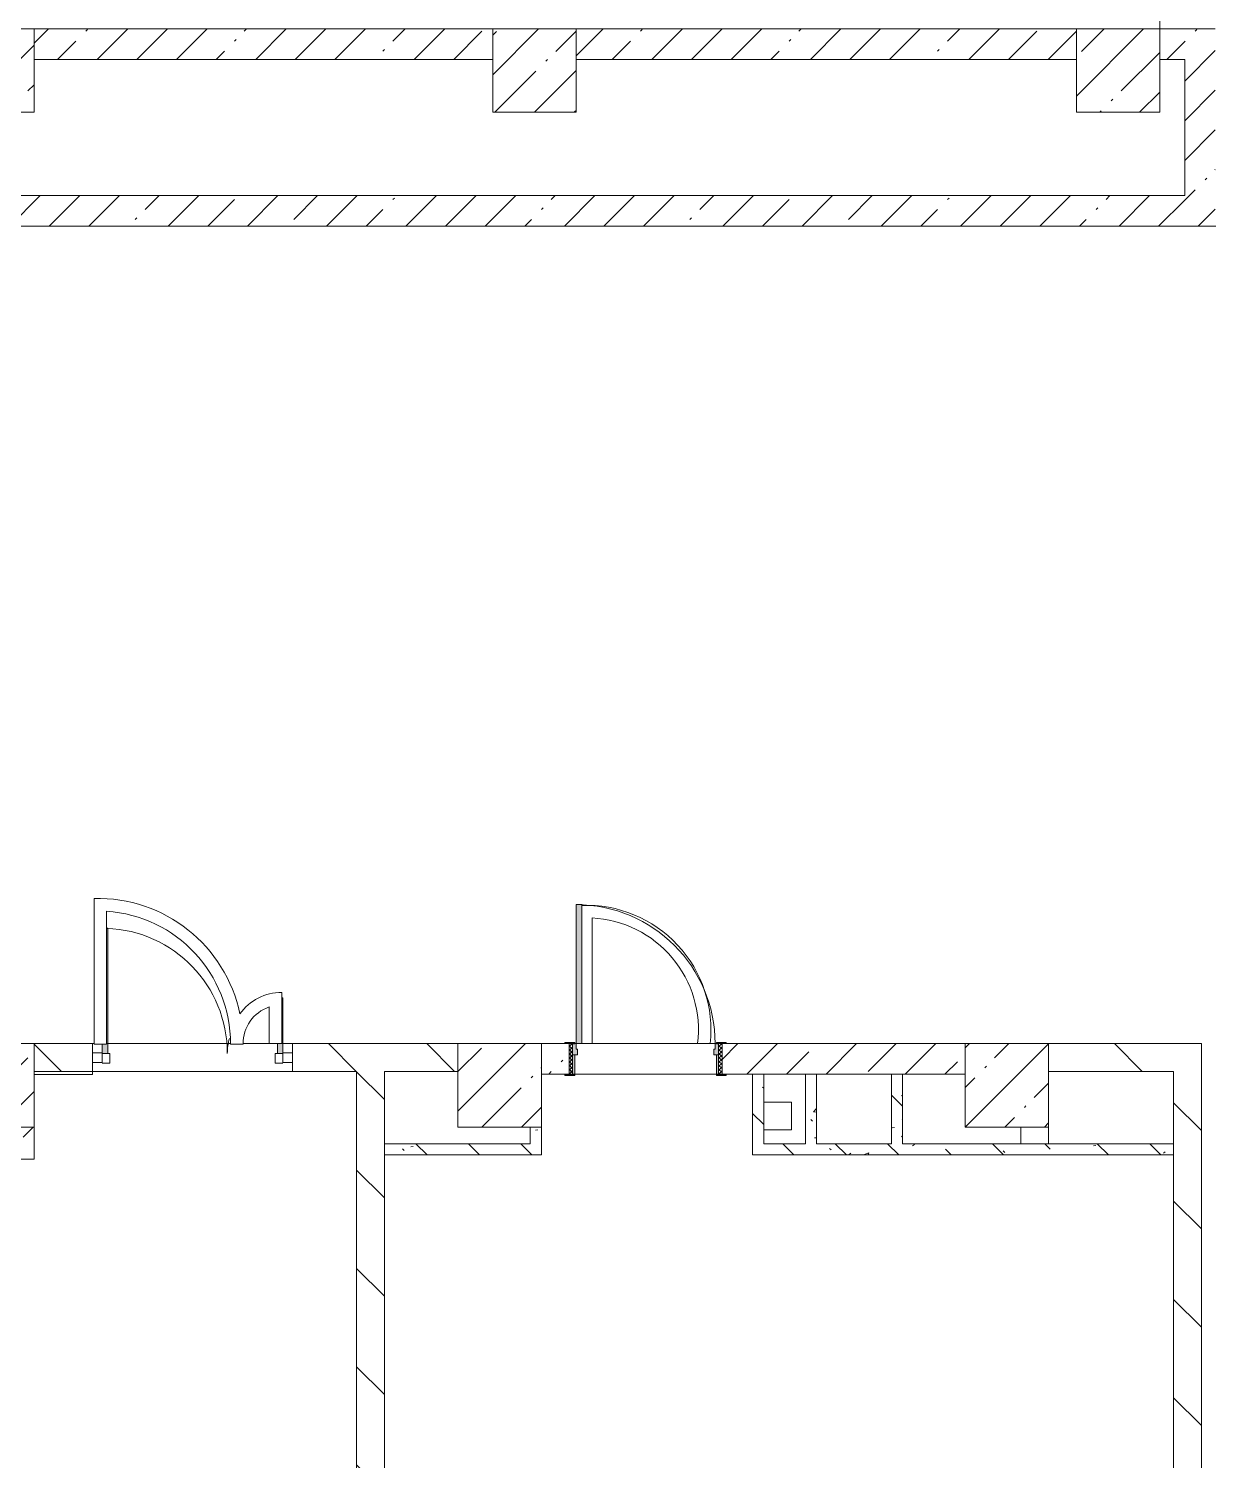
# Model space of a CAD drawing. Header units: millimetres. Extents: x 81633 to 280618, y -8553 to 29000.
# Drawn here: x 167972 to 176462, y 4902 to 15201 of the extents above; entities that cross this region are included whole.
import ezdxf

# ---------------------------------------------------------------- set-up
doc = ezdxf.new("R2010")
doc.units = ezdxf.units.MM
for name, color, linetype, lineweight, true_color in [('A-DETL-GENF-6', 7, 'Continuous', 5, 0xaaaaaa), ('A-DOOR-4', 7, 'Continuous', 5, 0xe2e2e2), ('A-DOOR-5', 7, 'Continuous', 5, 0xaaaaaa), ('A-DOOR-FRAM-2', 7, 'Continuous', 5, 0xe2e2e2), ('A-DOOR-FRAM-4', 7, 'Continuous', 5, 0xaaaaaa), ('A-FLOR-2', 7, 'Continuous', 5, 0xaaaaaa), ('I-WALL-7', 7, 'Continuous', 5, 0x787878)]:
    doc.layers.add(name, color=color, linetype=linetype, lineweight=lineweight, true_color=true_color)
for name, color, linetype, lineweight in [('A-GLAZ-CWMG-2', 7, 'Continuous', 5), ('A-WALL', 7, 'Continuous', 9), ('I-WALL-5', 7, 'Continuous', 5), ('S-COLS-2', 7, 'Continuous', 5)]:
    doc.layers.add(name, color=color, linetype=linetype, lineweight=lineweight)
pattern_1 = [(135, (145501.93, 0), (-353.553, -353.553), [])]
pattern_2 = [(45, (145501.93, 0), (-285.123, 285.123), []), (45, (145787.05, 0), (-285.123, 285.123), [504.031, -100.806, 16.764, -84.042])]
pattern_3 = [(135, (145501.93, 0), (-377.171, -377.171), [533.4, -88.9, 17.78, -88.9]), (135, (145501.93, 376.94), (-377.171, -377.171), []), (50, (145501.93, 0), (637.6445, -55.787), [66.675, -733.425]), (355, (145501.9, 0), (-123.35, 668.699), [53.34, -586.74]), (100.451, (145555.07, -4.65), (514.299, 612.908), [56.665, -623.315]), (46.184, (145501.9, 177.8), (948.776, -147.15), [100.012, -1100.137]), (96.636, (145581, 165.5), (830.91, 865.997), [84.998, -934.973]), (351.184, (145501.9, 177.8), (830.918, 865.988), [80.01, -880.11]), (21, (145590.83, 133.35), (530.651, -357.928), [66.675, -733.425]), (326, (145590.8, 133.35), (216.308, 644.658), [53.34, -586.74]), (71.451, (145635.05, 103.5), (746.96, 286.724), [56.665, -623.315]), (37.5, (145501.93, 0), (10.8105, 295.9426), [16.764, -562.864, 16.764, -578.866, -588.962]), (37.5, (145501.93, 0), (10.8105, 295.9426), [-1175.258, 16.764, -572.198]), (7.5, (145501.93, 0), (233.869, 350.6318), [16.764, -322.834, 16.764, -549.529, -224.472]), (7.5, (145501.93, 0), (233.869, 350.6318), [-905.891, 16.764, -207.708]), (327.5, (145303.68, 0), (474.5678, -20.0513), [16.764, -205.486, 16.764, -676.656, -920.115]), (327.5, (145303.68, 0), (474.5678, -20.0513), [-915.67, 16.764, -903.351]), (317.5, (145214.8, 0), (518.452, 88.9934), [16.764, -272.161, 16.764, -443.738, -653.415]), (317.5, (145214.8, 0), (518.452, 88.9934), [-749.427, 16.764, -636.651])]

# ---------------------------------------------------------------- blocks, each defined once
blk = doc.blocks.new('BSC_Колонна _Прямоугольная - 600х600-23286269-2_3_3_птичка')
at = {"layer": 'S-COLS-2'}
h = blk.add_hatch(dxfattribs=at)
h.set_pattern_fill('FP_61', color=256, style=0, pattern_type=2)
h.set_pattern_definition([(45, (-29509.74, -7600), (-285.123, 285.123), []), (45, (-29224.6, -7600), (-285.123, 285.123), [504.031, -100.806, 16.764, -84.042])])
h.paths.add_polyline_path([(-300, -300), (300, -300), (300, 300), (-300, 300)])
for p, q in [((300, 300), (-300, 300)), ((-300, 300), (-300, -300)), ((300, -300), (300, 300)), ((-300, -300), (300, -300))]:
    blk.add_line(p, q, dxfattribs=at)
blk = doc.blocks.new('BSC_Колонна _Прямоугольная - 600х600-V105-2_3_3_птичка')
at = {"layer": 'S-COLS-2'}
h = blk.add_hatch(dxfattribs=at)
h.set_pattern_fill('FP_84', color=256, style=0, pattern_type=2)
h.set_pattern_definition([(45, (-25860, -7600), (-285.123, 285.123), []), (45, (-25574.88, -7600), (-285.123, 285.123), [504.031, -100.806, 16.764, -84.042])])
h.paths.add_polyline_path([(-300, -300), (300, -300), (300, 300), (-300, 300)])
for p, q in [((300, 300), (-300, 300)), ((-300, 300), (-300, -300)), ((300, -300), (300, 300)), ((-300, -300), (300, -300))]:
    blk.add_line(p, q, dxfattribs=at)
blk = doc.blocks.new('BSC_Колонна _Прямоугольная - 600х600-V107-2_3_3_птичка')
at = {"layer": 'S-COLS-2'}
h = blk.add_hatch(dxfattribs=at)
h.set_pattern_fill('FP_86', color=256, style=0, pattern_type=2)
h.set_pattern_definition([(45, (-26110, -14900), (-285.123, 285.123), []), (45, (-25824.88, -14900), (-285.123, 285.123), [504.031, -100.806, 16.764, -84.042])])
h.paths.add_polyline_path([(-300, -300), (300, -300), (300, 300), (-300, 300), (-300, 211)])
for p, q in [((300, 300), (-300, 300)), ((-300, 300), (-300, -300)), ((300, -300), (300, 300)), ((-300, -300), (300, -300))]:
    blk.add_line(p, q, dxfattribs=at)
blk = doc.blocks.new('BSC_Колонна _Прямоугольная - 600х600-V158-2_3_3_птичка')
at = {"layer": 'S-COLS-2'}
h = blk.add_hatch(dxfattribs=at)
h.set_pattern_fill('FP_123', color=256, style=0, pattern_type=2)
h.set_pattern_definition([(45, (-30310, -14900), (-285.123, 285.123), []), (45, (-30024.88, -14900), (-285.123, 285.123), [504.031, -100.806, 16.764, -84.042])])
h.paths.add_polyline_path([(-300, -300), (300, -300), (300, 300), (-300, 300), (-300, 211)])
for p, q in [((300, 300), (-300, 300)), ((-300, 300), (-300, -300)), ((300, -300), (300, 300)), ((-300, -300), (300, -300))]:
    blk.add_line(p, q, dxfattribs=at)
blk = doc.blocks.new('110_Дверь_СКБ_1Ст_Внутренняя1 - Д-4к_п__1100x2100h_Артистические EI30-V170-2_3_3_птичка')
at = {"layer": 'A-DOOR-4'}
h = blk.add_hatch(color=256, dxfattribs=at)
h.paths.add_polyline_path([(537.5, 30), (537.5, 110), (512.5, 110), (512.5, 70), (502.5, 70), (502.5, 30)])
h.paths.add_polyline_path([(-477.5, 30), (-477.5, 70), (-487.5, 70), (-487.5, 110), (-512.5, 110), (-512.5, 30)])
at = {"layer": 'A-DOOR-5'}
h = blk.add_hatch(dxfattribs=at)
h.set_pattern_fill('FP_20', color=256, style=0, pattern_type=2)
h.set_pattern_definition([(135, (1751.41, 174.685), (-14.14214, -14.14214), []), (225, (1751.41, 174.685), (14.14214, -14.14214), [])])
h.paths.add_polyline_path([(562.5, -110), (562.5, 110), (537.5, 110), (537.5, -110)])
at = {"layer": 'A-DOOR-FRAM-2'}
for points in [[(-447.5, 110), (-447.5, 1110), (-487.5, 1110), (-487.5, 110)], [(-497.5, 110), (-497.5, 118), (-567.5, 118), (-567.5, 110)], [(592.5, 110), (592.5, 118), (522.5, 118), (522.5, 110)], [(-497.5, -110), (-497.5, 30), (-512.5, 30), (-512.5, -110)], [(537.5, -110), (537.5, 30), (522.5, 30), (522.5, -110)], [(-497.5, -118), (-497.5, -110), (-567.5, -110), (-567.5, -118)], [(592.5, -118), (592.5, -110), (522.5, -110), (522.5, -118)]]:
    blk.add_hatch(color=256, dxfattribs=at).paths.add_polyline_path(points)
at = {"layer": 'A-DOOR-FRAM-4'}
h = blk.add_hatch(dxfattribs=at)
h.set_pattern_fill('FP_21', color=256, style=0, pattern_type=2)
h.set_pattern_definition([(45, (-371.384, 174.685), (-14.1421, 14.1421), []), (135, (-371.384, 174.685), (-14.1421, -14.1421), [])])
h.paths.add_polyline_path([(-512.5, -110), (-512.5, 110), (-537.5, 110), (-537.5, -110)])
at = {"layer": 'A-DOOR-5'}
for p, q in [((-487.5, 1110), (-487.5, 110)), ((-447.5, 1110), (-487.5, 1110)), ((-447.5, 110), (-447.5, 1110)), ((-487.5, 110), (-447.5, 110))]:
    blk.add_line(p, q, dxfattribs=at)
blk.add_arc((-487.5, 110), 1000, 360, 90, dxfattribs=at)
at = {"layer": 'A-DOOR-FRAM-4'}
for p, q in [((-497.5, 118), (-567.5, 118)), ((-567.5, 118), (-567.5, 110)), ((-567.5, 110), (-497.5, 110)), ((-512.5, 110), (-537.5, 110)), ((-537.5, 110), (-537.5, -110)), ((-487.5, 110), (-512.5, 110)), ((-512.5, 110), (-512.5, 30)), ((-512.5, -110), (-512.5, 110)), ((-497.5, 110), (-512.5, 110)), ((-512.5, 110), (-512.5, 109)), ((-512.5, 109), (-497.5, 109)), ((-497.5, 110), (-497.5, 118)), ((-497.5, 109), (-497.5, 110)), ((-487.5, 70), (-487.5, 110)), ((512.5, 110), (512.5, 70)), ((537.5, 110), (512.5, 110)), ((592.5, 118), (522.5, 118)), ((522.5, 118), (522.5, 110)), ((537.5, 110), (522.5, 110)), ((522.5, 110), (522.5, 109)), ((522.5, 110), (592.5, 110)), ((522.5, 109), (537.5, 109)), ((537.5, 30), (537.5, 110)), ((562.5, 110), (537.5, 110)), ((537.5, 110), (537.5, -110)), ((537.5, 109), (537.5, 110)), ((562.5, -110), (562.5, 110)), ((592.5, 110), (592.5, 118)), ((-512.5, 30), (-477.5, 30)), ((-497.5, 30), (-512.5, 30)), ((-512.5, 30), (-512.5, -110)), ((-497.5, -110), (-497.5, 30)), ((-477.5, 70), (-487.5, 70)), ((-477.5, 30), (-477.5, 70)), ((512.5, 70), (502.5, 70)), ((502.5, 70), (502.5, 30)), ((502.5, 30), (537.5, 30)), ((537.5, 30), (522.5, 30)), ((522.5, 30), (522.5, -110)), ((537.5, -110), (537.5, 30)), ((-497.5, -110), (-567.5, -110)), ((-567.5, -110), (-567.5, -118)), ((-567.5, -118), (-497.5, -118)), ((-537.5, -110), (-512.5, -110)), ((-512.5, -110), (-497.5, -110)), ((-497.5, -118), (-497.5, -110)), ((522.5, -110), (537.5, -110)), ((592.5, -110), (522.5, -110)), ((522.5, -110), (522.5, -118)), ((522.5, -118), (592.5, -118)), ((537.5, -110), (562.5, -110)), ((592.5, -118), (592.5, -110))]:
    blk.add_line(p, q, dxfattribs=at)
blk = doc.blocks.new('BSC_Колонна _Прямоугольная - 600х600-V189-2_3_3_птичка')
at = {"layer": 'S-COLS-2'}
h = blk.add_hatch(dxfattribs=at)
h.set_pattern_fill('FP_148', color=256, style=0, pattern_type=2)
h.set_pattern_definition([(45, (-22210, -14900), (-285.123, 285.123), []), (45, (-21924.88, -14900), (-285.123, 285.123), [504.031, -100.806, 16.764, -84.042])])
h.paths.add_polyline_path([(-300, -300), (300, -300), (300, 300), (-300, 300), (-300, 211)])
for p, q in [((300, 300), (-300, 300)), ((-300, 300), (-300, -300)), ((300, -300), (300, 300)), ((-300, -300), (300, -300))]:
    blk.add_line(p, q, dxfattribs=at)
blk = doc.blocks.new('BSC_Колонна _Прямоугольная - 600х600-V194-2_3_3_птичка')
at = {"layer": 'S-COLS-2'}
h = blk.add_hatch(dxfattribs=at)
h.set_pattern_fill('FP_154', color=256, style=0, pattern_type=2)
h.set_pattern_definition([(45, (-22210, -7600), (-285.123, 285.123), []), (45, (-21924.88, -7600), (-285.123, 285.123), [504.031, -100.806, 16.764, -84.042])])
h.paths.add_polyline_path([(-300, -300), (300, -300), (300, 300), (-300, 300)])
for p, q in [((300, 300), (-300, 300)), ((-300, 300), (-300, -300)), ((300, -300), (300, 300)), ((-300, -300), (300, -300))]:
    blk.add_line(p, q, dxfattribs=at)
blk = doc.blocks.new('Прямоугольный импост - 50 x 70 мм-31927764-2_3_3_птичка')
at = {"layer": 'A-GLAZ-CWMG-2'}
for p, q in [((-70, 35), (0, 35)), ((-70, -35), (-70, 35)), ((0, 35), (0, -35)), ((0, -35), (-70, -35))]:
    blk.add_line(p, q, dxfattribs=at)
blk = doc.blocks.new('Дверь_Витражная_остекление_ - ДВН_ДАО_Главный вход_1200 в свету Д-22 _п_-V234-2_3_3_птичка')
at = {"layer": 'A-DOOR-4'}
for points in [[(-619, 30), (-610, 30), (-610, 930), (-619, 930), (-619, 97), (-650, 97), (-650, 30)], [(610, 30), (650, 35), (650, 430), (642, 430), (642, 100), (610, 100)]]:
    blk.add_hatch(color=256, dxfattribs=at).paths.add_polyline_path(points)
at = {"layer": 'A-DETL-GENF-6'}
for p, q in [((-610, 930), (-619, 930)), ((-610, 30), (-610, 930)), ((650, 430), (642, 430)), ((650, 35), (650, 430)), ((-650, 97), (-650, 35)), ((-650, 30), (-610, 30)), ((-595, 30), (-650, 30)), ((-595, -40), (-595, 30)), ((595, -40), (595, 30)), ((595, 30), (650, 30)), ((610, 100), (610, 30)), ((610, 30), (650, 30)), ((-650, -40), (-595, -40)), ((650, -40), (595, -40))]:
    blk.add_line(p, q, dxfattribs=at)
at = {"layer": 'A-DOOR-5'}
for p, q in [((650, 430), (650, 35)), ((-650, 97), (-650, 35))]:
    blk.add_line(p, q, dxfattribs=at)
for centre, radius, start, end in [((-650, 30), 900, 360, 87.9985), ((650, 30), 400, 90, 91.1759), ((650, 30), 400, 164.4599, 180)]:
    blk.add_arc(centre, radius, start, end, dxfattribs=at)
blk = doc.blocks.new('Прямоугольный импост - 50 x 70 мм-31701779-2_3_3_птичка')
at = {"layer": 'A-GLAZ-CWMG-2'}
for p, q in [((0, 35), (-70, 35)), ((-70, 35), (-70, -35)), ((0, -35), (0, 35)), ((-70, -35), (0, -35))]:
    blk.add_line(p, q, dxfattribs=at)

msp = doc.modelspace()

# ---------------------------------------------------------------- hatches: boundary and pattern name
at = {"layer": 'I-WALL-5'}
h = msp.add_hatch(dxfattribs=at)
h.set_pattern_fill('FP_88', color=256, style=0, pattern_type=2)
h.set_pattern_definition(pattern_2)
h.paths.add_polyline_path([(174661.8, 14980), (175511.9, 14980), (175511.9, 15200), (171911.9, 15200), (171911.9, 14980), (172579.8, 14980)])
h.paths.add_polyline_path([(171311.9, 14980), (171311.9, 15200), (168011.9, 15200), (168011.9, 14980), (168415.9, 14980)])
h.paths.add_polyline_path([(176291.9, 14980), (176291.9, 15200), (176111.9, 15196.3), (176111.9, 14980)])
h.paths.add_polyline_path([(162170, 14980), (163612.2, 14980), (163612.2, 15200), (159821.9, 15200), (159821.9, 14980), (161371.9, 14980)])
h.paths.add_polyline_path([(164212.2, 14980), (167411.9, 14980), (167411.9, 15200), (164212.2, 15200), (164212.2, 15110.6)])
h = msp.add_hatch(dxfattribs=at)
h.set_pattern_fill('FP_88', color=256, style=0, pattern_type=2)
h.set_pattern_definition(pattern_2)
h.paths.add_polyline_path([(176511.9, 13780), (176511.9, 15200), (176291.9, 15200), (176291.9, 13780)])
h = msp.add_hatch(dxfattribs=at)
h.set_pattern_fill('FP_88', color=256, style=0, pattern_type=2)
h.set_pattern_definition(pattern_2)
h.paths.add_polyline_path([(174661.8, 13780), (176291.9, 13780), (176291.9, 14000), (165711.9, 14000), (165711.9, 13780), (172579.8, 13780)])
h = msp.add_hatch(dxfattribs=at)
h.set_pattern_fill('FP_91', color=256, style=0, pattern_type=2)
h.set_pattern_definition(pattern_1)
h.paths.add_polyline_path([(171061.9, 7700), (171061.9, 7900), (169871.9, 7900), (169871.9, 7700), (170531.9, 7700)])
h.paths.add_polyline_path([(168011.9, 7700), (168431.9, 7700), (168431.9, 7900), (168011.9, 7900)])
h = msp.add_hatch(dxfattribs=at)
h.set_pattern_fill('FP_88', color=256, style=0, pattern_type=2)
h.set_pattern_definition(pattern_2)
h.paths.add_polyline_path([(173181.9, 7680), (174711.7, 7680), (174711.7, 7900), (172961.9, 7900), (172961.9, 7680), (172991.9, 7680)])
h.paths.add_polyline_path([(171861.9, 7680), (171861.9, 7900), (171661.9, 7900), (171661.9, 7680), (171831.9, 7680)])
h = msp.add_hatch(dxfattribs=at)
h.set_pattern_fill('FP_91', color=256, style=0, pattern_type=2)
h.set_pattern_definition(pattern_1)
h.paths.add_polyline_path([(176211.9, 7700), (176411.9, 7700), (176411.9, 7900), (175311.7, 7900), (175311.7, 7700)])
h = msp.add_hatch(dxfattribs=at)
h.set_pattern_fill('FP_91', color=256, style=0, pattern_type=2)
h.set_pattern_definition(pattern_1)
h.paths.add_polyline_path([(170497.8, 100), (170531.9, 100), (170531.9, 7700), (170331.9, 7700), (170331.9, 100)])
h = msp.add_hatch(dxfattribs=at)
h.set_pattern_fill('FP_91', color=256, style=0, pattern_type=2)
h.set_pattern_definition(pattern_1)
h.paths.add_polyline_path([(176411.9, 100), (176411.9, 7700), (176211.9, 7700), (176211.9, 100), (176223.2, 100)])
h = msp.add_hatch(dxfattribs=at)
h.set_pattern_fill('FP_92', color=256, style=0, pattern_type=2)
h.set_pattern_definition([(45, (145501.93, 0), (-176.7767, 176.7767), [])])
h.paths.add_polyline_path([(168011.9, 7070), (168011.9, 7300), (167931.9, 7300), (167931.9, 7070)])
at = {"layer": 'I-WALL-7'}
h = msp.add_hatch(dxfattribs=at)
h.set_pattern_fill('FP_95', color=256, style=0, pattern_type=2)
h.set_pattern_definition(pattern_3)
h.paths.add_polyline_path([(173261.9, 7100), (173261.9, 7680), (173181.9, 7680), (173181.9, 7100)])
h = msp.add_hatch(dxfattribs=at)
h.set_pattern_fill('FP_95', color=256, style=0, pattern_type=2)
h.set_pattern_definition(pattern_3)
h.paths.add_polyline_path([(173641.9, 7180), (173641.9, 7680), (173561.9, 7680), (173561.9, 7180), (173620.8, 7180)])
h = msp.add_hatch(dxfattribs=at)
h.set_pattern_fill('FP_95', color=256, style=0, pattern_type=2)
h.set_pattern_definition(pattern_3)
h.paths.add_polyline_path([(174261.7, 7180), (174261.7, 7680), (174181.7, 7680), (174181.7, 7180)])
h = msp.add_hatch(dxfattribs=at)
h.set_pattern_fill('FP_95', color=256, style=0, pattern_type=2)
h.set_pattern_definition(pattern_3)
h.paths.add_polyline_path([(171661.9, 7100), (171661.9, 7300), (171581.9, 7300), (171581.9, 7100)])
h = msp.add_hatch(dxfattribs=at)
h.set_pattern_fill('FP_95', color=256, style=0, pattern_type=2)
h.set_pattern_definition(pattern_3)
h.paths.add_polyline_path([(171581.9, 7100), (171581.9, 7180), (170531.9, 7180), (170531.9, 7100), (171538.8, 7100)])
h = msp.add_hatch(dxfattribs=at)
h.set_pattern_fill('FP_95', color=256, style=0, pattern_type=2)
h.set_pattern_definition(pattern_3)
h.paths.add_polyline_path([(173620.8, 7100), (176211.9, 7100), (176211.9, 7180), (173261.9, 7180), (173261.9, 7100)])

# ---------------------------------------------------------------- linework, layer by layer
at = {"layer": 'A-FLOR-2'}
for p, q in [((176111.9, 15350), (176111.9, 15200)), ((168442.9, 8944.6), (168442.9, 7897)), ((168532.9, 7897), (168532.9, 8852.9)), ((172026.9, 7900), (172026.9, 8804)), ((169793.9, 7900), (169793.9, 8269)), ((169703.9, 8164.1), (169703.9, 7900)), ((168443.1, 7900), (168431.9, 7900)), ((168442.9, 7897), (168532.9, 7897)), ((169424.9, 7897), (169514.9, 7897)), ((169515.2, 7900), (169871.9, 7900)), ((172911.9, 7900), (171951.9, 7900)), ((168431.9, 7679), (168011.9, 7679)), ((168431.9, 7700), (168431.9, 7679)), ((173261.9, 7480), (173461.7, 7480)), ((173461.7, 7480), (173461.7, 7280)), ((173461.7, 7280), (173261.9, 7280))]:
    msp.add_line(p, q, dxfattribs=at)
for centre, radius, start, end in [((168469.9, 7900), 1045, 11.78406, 91.48467), ((171986.9, 8000), 895, 353.58484, 92.24174), ((168469.9, 7900), 955, 359.82001, 86.22206), ((171986.9, 8000), 805, 352.86408, 87.15183), ((169793.9, 7900), 369, 90, 144.66492), ((169793.9, 7900), 279, 108.81906, 180.6161)]:
    msp.add_arc(centre, radius, start, end, dxfattribs=at)
at = {"layer": 'A-WALL'}
for p, q in [((173261.9, 7680), (173181.9, 7680)), ((173641.9, 7680), (173561.9, 7680)), ((170531.9, 7180), (170531.9, 7100)), ((175111.7, 7180), (175311.7, 7180))]:
    msp.add_line(p, q, dxfattribs=at)
at = {"layer": 'I-WALL-5'}
for p, q in [((171311.9, 15200), (168011.9, 15200)), ((175511.9, 15200), (171911.9, 15200)), ((176511.9, 15200), (176111.9, 15200)), ((168011.9, 14980), (171311.9, 14980)), ((171911.9, 14980), (175511.9, 14980)), ((176111.9, 14980), (176291.9, 14980)), ((176291.9, 14980), (176291.9, 14000)), ((176291.9, 14000), (165711.9, 14000)), ((165711.9, 13780), (176801.9, 13780)), ((168431.9, 7900), (168011.9, 7900)), ((168431.9, 7700), (168431.9, 7900)), ((168532.9, 7900), (169424.8, 7900)), ((171061.9, 7900), (169871.9, 7900)), ((169871.9, 7900), (169871.9, 7700)), ((171831.9, 7900), (171661.9, 7900)), ((174711.7, 7900), (172991.9, 7900)), ((176411.9, 7900), (175311.7, 7900)), ((176411.9, 100), (176411.9, 7900)), ((170331.9, 7700), (168011.9, 7700)), ((170331.9, 7700), (170331.9, 100)), ((170531.9, 7180), (170531.9, 7700)), ((170531.9, 7700), (171061.9, 7700)), ((171661.9, 7680), (171831.9, 7680)), ((172921.9, 7680), (171901.9, 7680)), ((172991.9, 7680), (173181.9, 7680)), ((173181.9, 7680), (173181.9, 7100)), ((173261.9, 7680), (173561.9, 7680)), ((173261.9, 7180), (173261.9, 7680)), ((173561.9, 7680), (173561.9, 7180)), ((173641.9, 7680), (174711.7, 7680)), ((173641.9, 7180), (173641.9, 7680)), ((174181.7, 7680), (174181.7, 7180)), ((174261.7, 7180), (174261.7, 7680)), ((175311.7, 7700), (176211.9, 7700)), ((176211.9, 7700), (176211.9, 100)), ((168011.9, 7070), (168011.9, 7300)), ((171581.9, 7300), (171581.9, 7180)), ((171661.9, 7100), (171661.9, 7300)), ((175111.7, 7300), (175111.7, 7180)), ((175311.7, 7180), (175311.7, 7300)), ((171581.9, 7180), (170531.9, 7180)), ((173561.9, 7180), (173261.9, 7180)), ((174181.7, 7180), (173641.9, 7180)), ((175111.7, 7180), (174261.7, 7180)), ((176211.9, 7180), (175311.7, 7180)), ((166381.9, 7070), (168011.9, 7070)), ((170531.9, 100), (170531.9, 7100)), ((170531.9, 7100), (171661.9, 7100)), ((173181.9, 7100), (176211.9, 7100))]:
    msp.add_line(p, q, dxfattribs=at)

# ---------------------------------------------------------------- block references
at = {"layer": 'A-DOOR-5'}
for name, p in [('110_Дверь_СКБ_1Ст_Внутренняя1 - Д-4к_п__1100x2100h_Артистические EI30-V170-2_3_3_птичка', (172399.4, 7790)), ('Дверь_Витражная_остекление_ - ДВН_ДАО_Главный вход_1200 в свету Д-22 _п_-V234-2_3_3_птичка', (169151.9, 7800))]:
    msp.add_blockref(name, p, dxfattribs=at)
at = {"layer": 'A-GLAZ-CWMG-2', "rotation": 180}
msp.add_blockref('Прямоугольный импост - 50 x 70 мм-31701779-2_3_3_птичка', (168431.9, 7800), dxfattribs=at)
at = {"layer": 'A-GLAZ-CWMG-2', "extrusion": (0, 0, -1), "rotation": 180}
msp.add_blockref('Прямоугольный импост - 50 x 70 мм-31927764-2_3_3_птичка', (-169871.9, 7800), dxfattribs=at)
at = {"layer": 'S-COLS-2'}
for name, p in [('BSC_Колонна _Прямоугольная - 600х600-V189-2_3_3_птичка', (167711.9, 14900)), ('BSC_Колонна _Прямоугольная - 600х600-V107-2_3_3_птичка', (171611.9, 14900)), ('BSC_Колонна _Прямоугольная - 600х600-V158-2_3_3_птичка', (175811.9, 14900)), ('BSC_Колонна _Прямоугольная - 600х600-V194-2_3_3_птичка', (167711.9, 7600)), ('BSC_Колонна _Прямоугольная - 600х600-V105-2_3_3_птичка', (171361.9, 7600)), ('BSC_Колонна _Прямоугольная - 600х600-23286269-2_3_3_птичка', (175011.7, 7600))]:
    msp.add_blockref(name, p, dxfattribs=at)

doc.saveas('drawing.dxf')
